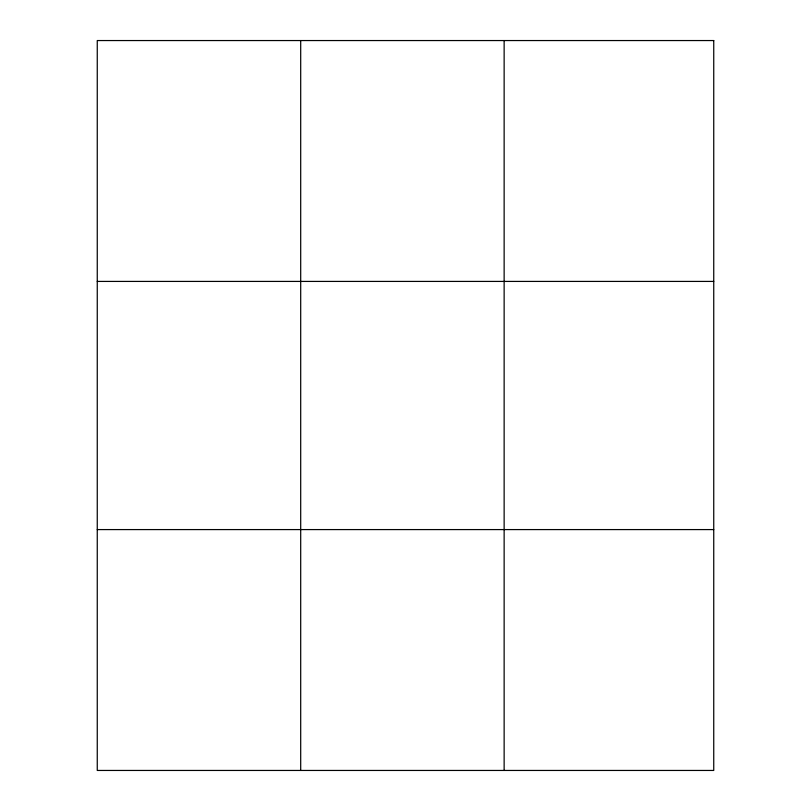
<?xml version="1.0" encoding="UTF-8"?>
<svg xmlns="http://www.w3.org/2000/svg" width="811" height="811" viewBox="0 0 811 811"><rect width="100%" height="100%" fill="white"/><g stroke="black" fill="none" stroke-linecap="round" stroke-linejoin="round"><path stroke-width="1.22" d="M300.699 40.55L300.699 770.45M504.138 40.55L504.138 770.45M97.259 281.417L713.741 281.417M97.259 529.583L713.741 529.583M713.741 40.55L713.741 770.45L97.259 770.45L97.259 40.55L713.741 40.55"/></g></svg>
